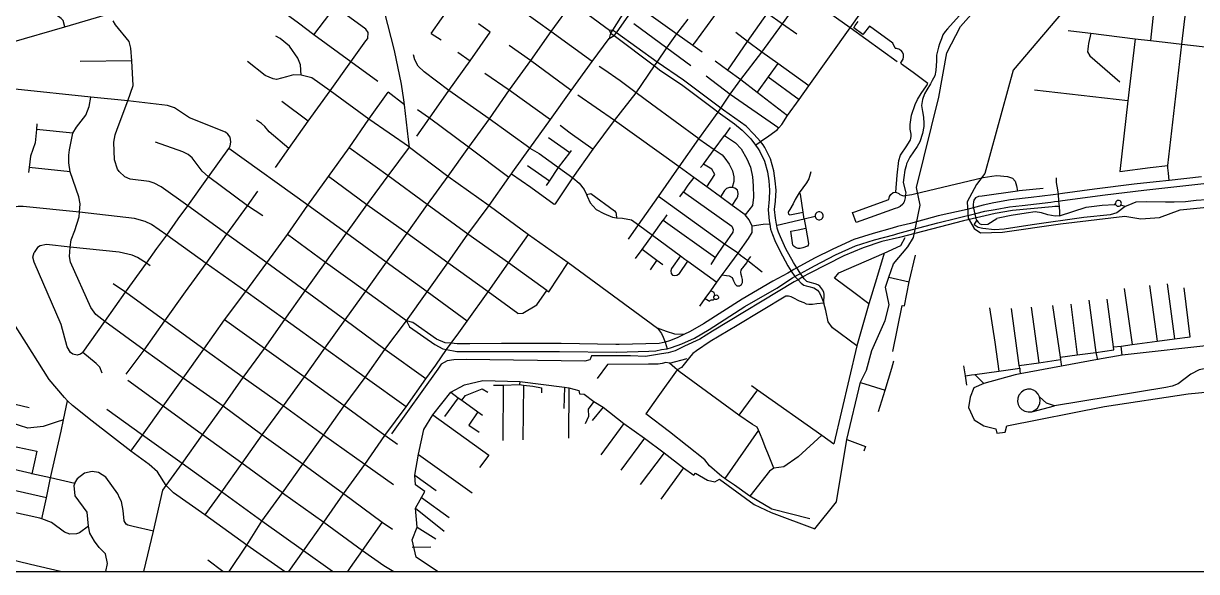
# Model space of a CAD drawing. Header units: millimetres. Extents: x 155 to 304, y 514 to 686.
# Drawn here: x 222.1 to 275.8, y 583 to 608.1 of the extents above; entities that cross this region are included whole.
import ezdxf

# ---------------------------------------------------------------- set-up
doc = ezdxf.new("R2010")
doc.units = ezdxf.units.MM
doc.header["$MEASUREMENT"] = 0
doc.layers.add('Default', color=18, linetype='Continuous', true_color=0x000000)

msp = doc.modelspace()

# ---------------------------------------------------------------- linework, layer by layer
at = {"color": 1, "true_color": 0xff0000}
for points in [[(240.785, 607.669), (241.729, 609.012), (242.292, 609.841), (242.655, 610.374), (243.553, 611.635), (244.551, 613.012), (245.527, 614.323), (246.421, 615.635), (246.757, 616.119), (247.361, 616.97), (248.317, 618.281), (249.273, 619.601), (250.199, 620.878), (251.17, 622.248), (252.138, 623.592), (253.024, 624.862), (253.992, 626.197), (254.948, 627.5), (255.89, 628.829), (256.818, 630.114), (257.716, 631.46)], [(248.926, 607.434), (249.165, 607.578), (249.26, 607.704), (250.715, 609.79), (252.016, 611.598), (252.833, 612.734), (252.954, 612.935), (253.035, 613.076), (254.848, 615.55), (254.991, 615.745), (255.559, 616.524), (255.813, 616.863), (256.432, 617.691), (256.549, 617.846), (257.012, 618.496), (258.664, 620.838), (259.574, 622.126), (260.052, 622.845), (261.859, 625.357), (262.279, 625.968), (262.254, 626.182)], [(249.814, 598.245), (250.267, 598.891), (251.187, 600.198), (252.139, 601.554), (253.039, 602.835), (253.928, 604.058), (254.047, 604.248), (254.475, 604.879), (254.965, 605.553), (255.927, 606.814), (256.86, 608.111), (257.822, 609.452), (258.615, 610.582), (258.716, 610.713), (259.051, 611.149), (259.983, 612.197), (261.068, 613.494), (263.02, 615.656), (263.16, 615.817), (265.27, 618.301), (267.247, 620.557), (270.191, 623.894), (271.47, 625.355)], [(255.628, 602.552), (255.86, 602.709), (255.972, 602.789), (256.176, 602.925), (256.413, 603.093), (256.62, 603.253), (256.695, 603.338), (256.832, 603.493), (257.098, 603.909), (257.624, 604.647), (258.069, 605.271), (259.961, 607.922), (260.456, 608.618), (261.439, 609.872), (263.069, 611.733), (264.978, 613.941), (265.13, 614.117), (267.257, 616.542), (269.234, 618.812), (272.144, 622.139)], [(241.064, 582.998), (240.085, 583.663), (239.912, 584.453), (240.133, 585.038), (240.054, 585.907), (240.496, 586.666), (240.054, 586.982), (240.035, 587.418), (240.197, 588.373), (240.449, 589.511), (240.86, 590.19), (241.682, 591.217), (242.299, 591.566), (243.137, 591.755), (244.839, 591.718), (246.878, 591.449), (247.083, 591.418), (247.542, 591.307), (247.574, 591.149), (247.779, 591.134), (248.221, 590.801), (248.649, 590.533), (249.597, 589.79), (250.545, 589.11), (251.446, 588.446), (252.331, 587.75), (252.805, 587.418), (252.884, 587.513), (253.438, 587.181), (253.77, 587.119), (253.975, 587.229), (255.571, 586.076), (256.346, 585.712), (258.343, 584.958), (259.338, 586.19), (259.812, 589.051), (260.444, 591.675), (260.713, 592.228), (260.965, 593.129), (261.566, 594.504), (261.756, 595.231), (261.59, 596.034), (261.742, 596.495), (261.945, 597.112), (262.609, 597.886), (262.87, 598.31), (263.17, 599.797), (262.997, 600.602), (264.025, 604.743), (264.387, 606.782), (265.02, 607.983), (274.93, 619.174)], [(211.529, 604.427), (211.76, 604.413), (212.05, 604.396), (213.078, 604.759), (216.2, 605.672), (217.723, 606.132), (218.828, 606.456), (220.424, 606.929), (221.581, 607.274), (223.997, 607.977), (226.118, 608.594), (226.807, 608.795), (227.244, 609.012), (227.566, 609.303), (227.932, 609.787), (229.041, 611.273), (229.674, 612.077), (230.165, 612.754), (231.459, 614.489), (232.68, 616.119), (233.329, 616.981), (233.907, 617.74), (234.401, 618.417), (234.576, 618.657)], [(277.759, 618.162), (267.422, 605.992), (266.126, 601.249), (265.747, 600.745), (265.32, 599.954), (265.367, 599.196), (265.636, 598.722), (265.936, 598.532), (266.948, 598.563), (269.603, 598.942), (272.543, 599.29), (273.271, 599.164), (274.124, 599.227), (275.072, 599.59), (277.506, 599.827)], [(239.779, 602.452), (239.742, 602.813), (239.55, 604.393), (239.523, 604.619), (239.414, 605.339), (239.101, 606.883), (238.482, 609.288), (238.427, 609.488), (238.272, 610.105), (237.947, 610.923), (237.766, 611.366), (237.12, 612.719), (236.136, 615), (235.581, 616.334), (235.231, 617.123), (235.016, 617.628)], [(262.121, 606.367), (259.961, 607.922), (257.822, 609.452), (254.926, 611.524), (252.954, 612.935), (252.711, 613.108)], [(274.332, 612.423), (274.292, 612.347), (273.958, 609.665), (273.718, 607.351)], [(238.342, 605.461), (237.106, 606.372), (235.405, 607.609), (234.703, 608.133), (233.903, 608.719), (233.188, 609.296), (232.4, 609.905), (232.105, 610.14), (231.753, 610.422), (231.079, 610.941), (230.409, 611.488), (229.674, 612.077)], [(274.511, 601.61), (275.157, 607.178), (275.741, 612.213), (275.721, 612.272)], [(248.205, 610.416), (247.221, 609.07), (246.251, 607.751), (245.325, 606.423), (244.355, 605.079), (243.428, 603.749), (242.487, 602.456), (241.545, 601.121), (240.603, 599.827), (239.662, 598.507), (238.721, 597.179), (237.766, 595.86), (236.824, 594.541), (235.897, 593.239), (234.956, 591.927), (234, 590.59), (233.031, 589.272), (232.105, 587.961), (231.176, 586.658), (230.418, 585.597)], [(235.405, 607.609), (236.375, 608.886), (237.204, 610.006), (237.232, 610.148), (237.219, 610.306)], [(223.997, 607.977), (223.927, 608.259), (223.842, 608.351), (222.509, 609.354), (221.301, 610.232)], [(248.941, 607.807), (247.221, 609.07), (246.27, 609.757)], [(252.755, 607.134), (252.859, 607.241), (253.723, 608.429), (254.218, 609.137), (254.638, 609.742)], [(237.793, 607.325), (237.878, 607.443), (237.892, 607.709), (237.793, 607.867), (236.375, 608.886)], [(249.918, 609.148), (249.084, 607.816), (248.993, 607.686), (248.926, 607.434)], [(250.43, 608.803), (252.034, 607.651), (252.755, 607.134), (253.192, 606.82)], [(255.836, 608.835), (256.176, 608.595), (256.86, 608.111), (257.527, 607.65)], [(265.485, 609.077), (264.419, 607.888), (264.313, 607.751), (264.206, 607.605), (264.143, 607.428), (264.057, 607.198), (264.006, 607.043), (263.94, 606.734), (263.919, 606.674), (263.912, 606.407), (263.888, 605.977), (263.84, 605.726), (263.72, 605.507), (263.65, 605.364), (263.475, 605.079), (263.376, 604.894), (263.281, 604.645), (263.238, 604.373), (263.275, 604.091), (263.316, 603.828), (263.333, 603.545), (263.333, 603.403), (263.277, 603.081), (263.148, 602.697), (263.034, 602.484), (262.699, 602.002), (262.55, 601.688), (262.525, 601.595), (262.467, 601.407), (262.419, 601.069), (262.398, 600.837), (262.507, 600.366)], [(240.534, 591.827), (238.664, 593.179), (236.824, 594.541), (235.013, 595.867), (233.256, 597.155), (231.429, 598.465), (229.632, 599.76), (228.409, 600.637), (228.087, 600.804), (227.86, 600.878), (226.989, 600.987), (226.751, 601.088), (226.484, 601.346), (226.415, 601.454), (226.273, 601.881), (226.245, 602.69), (226.303, 603.016), (226.398, 603.28), (226.891, 604.577), (227.132, 605.28), (227.074, 606.407), (227.031, 606.992), (226.949, 607.3), (226.33, 608.06), (226.218, 608.244)], [(243.484, 607.734), (242.944, 608.104)], [(248.147, 606.39), (246.251, 607.751), (245.073, 608.61)], [(246.468, 599.85), (247.27, 601.042), (248.195, 602.37), (249.181, 603.677), (250.167, 604.949), (250.998, 606.177), (251.12, 606.354), (251.568, 607.003), (252.034, 607.651), (252.554, 608.319)], [(250.061, 608.125), (251.568, 607.003), (252.669, 606.197)], [(254.358, 605.983), (255.268, 607.303), (256.176, 608.595)], [(262.291, 606.318), (262.397, 606.486), (262.415, 606.604), (262.402, 606.703), (262.358, 606.805), (262.295, 606.88), (262.241, 606.921), (262.192, 606.948), (262.138, 606.971), (262.087, 606.98), (262.048, 606.982), (262.019, 607.001), (261.921, 607.229), (260.858, 608), (260.566, 607.632), (260.553, 607.622), (260.13, 607.93), (260.189, 608.032), (260.328, 608.222)], [(234.83, 605.764), (234.788, 606.23), (234.675, 606.541), (234.296, 607.091), (233.86, 607.434), (233.662, 607.549)], [(240.119, 602.967), (240.702, 603.785), (241.587, 605.055), (242.557, 606.407), (243.484, 607.734)], [(240.785, 607.669), (241.233, 607.378)], [(258.757, 595.31), (258.782, 595.709), (258.765, 595.8), (258.718, 595.906), (258.579, 596.089), (258.486, 596.147), (258.367, 596.186), (258.127, 596.255), (257.985, 596.294), (257.863, 596.418), (257.801, 596.505), (257.684, 596.668), (257.527, 596.919), (257.37, 597.171), (257.023, 597.793), (256.771, 598.347), (256.681, 598.564), (256.618, 598.745), (256.601, 598.857), (256.59, 598.92), (256.544, 599.201), (256.499, 599.593), (256.544, 599.986), (256.573, 600.481), (256.533, 600.919), (256.476, 601.375), (256.316, 601.915), (256.06, 602.444), (255.981, 602.57), (255.86, 602.709), (255.554, 603.058), (255.21, 603.418), (254.165, 604.145), (254.047, 604.248), (253.921, 604.339), (252.333, 605.522), (251.12, 606.354), (249.26, 607.704), (249.084, 607.816), (248.941, 607.808)], [(248.941, 607.807), (248.993, 607.686), (249.165, 607.578), (250.998, 606.177), (251.224, 606.012), (251.23, 606.006), (252.299, 605.283), (253.765, 604.183), (253.928, 604.058), (254.028, 603.991), (254.672, 603.531), (255.02, 603.241), (255.418, 602.836), (255.628, 602.552), (255.759, 602.376), (255.833, 602.251), (256.044, 601.812), (256.179, 601.328), (256.237, 600.919), (256.277, 600.481), (256.249, 600.072), (256.203, 599.582), (256.26, 599.075), (256.285, 598.922), (256.323, 598.695), (256.408, 598.45), (256.521, 598.176), (256.741, 597.696), (257.113, 597.017), (257.27, 596.775), (257.433, 596.531), (257.58, 596.376), (257.724, 596.215), (257.839, 596.135), (257.951, 596.101), (258.078, 596.064), (258.308, 596.006), (258.469, 595.893), (258.557, 595.778), (258.63, 595.61), (258.757, 595.31)], [(258.069, 605.271), (256.659, 606.287), (255.927, 606.814), (255.268, 607.303), (254.725, 607.705)], [(269.951, 607.805), (270.584, 607.725), (270.991, 607.675), (273.021, 607.423), (273.718, 607.351), (274.387, 607.272), (275.157, 607.178)], [(270.991, 607.675), (270.875, 607.213), (270.858, 607.09), (270.845, 606.954), (270.841, 606.821), (270.934, 606.637), (272.309, 605.447)], [(233.031, 585.306), (233.972, 586.609), (234.9, 587.928), (235.841, 589.246), (236.797, 590.599), (237.752, 591.9), (238.664, 593.179), (239.65, 594.49), (240.59, 595.817), (241.545, 597.155), (242.458, 598.474), (243.428, 599.776), (244.342, 601.07), (244.45, 601.228), (244.511, 601.317), (245.297, 602.406), (246.238, 603.717), (247.192, 605.046), (248.147, 606.39), (248.926, 607.434)], [(233.65, 601.53), (234.254, 602.39), (235.153, 603.651), (236.151, 605.037), (237.106, 606.372), (237.793, 607.325)], [(247.192, 605.046), (245.325, 606.423), (244.346, 607.124)], [(273.021, 607.423), (272.676, 604.585), (272.31, 601.341)], [(275.157, 607.178), (277.954, 606.864), (278.247, 606.853), (278.416, 606.843), (278.563, 606.788), (278.627, 606.763), (278.948, 606.526), (279.229, 606.339), (279.446, 606.24), (279.758, 606.172), (280.613, 606.102)], [(245.297, 602.406), (243.428, 603.749), (241.587, 605.055), (240.458, 605.907), (240.189, 606.176), (240.031, 606.46), (239.968, 606.682)], [(242.007, 606.809), (242.557, 606.407)], [(227.074, 606.407), (224.701, 606.381)], [(234.83, 605.764), (234.473, 605.766), (234.156, 605.675), (233.698, 605.562), (233.541, 605.582), (233.171, 605.746), (232.37, 606.381)], [(253.039, 602.835), (250.874, 604.426), (250.167, 604.949), (249.427, 605.497), (248.682, 606.022), (248.47, 606.148)], [(253.777, 606.408), (254.358, 605.983), (254.965, 605.553), (255.701, 604.979), (257.098, 603.909)], [(256.659, 606.287), (256.209, 605.675), (257.624, 604.647)], [(261.741, 600.062), (261.767, 600.187), (261.826, 600.291), (261.935, 600.375), (262.053, 600.397), (262.113, 601.171), (262.189, 601.847), (262.277, 602.091), (262.565, 602.51), (262.681, 602.71), (262.721, 602.788), (262.75, 602.848), (262.757, 602.962), (262.754, 603.054), (262.748, 603.132), (262.712, 603.28), (262.716, 603.5), (262.775, 603.92), (262.938, 604.41), (263.048, 604.641), (263.215, 604.918), (263.464, 605.262), (263.524, 605.38), (262.845, 605.874), (262.319, 606.256), (262.291, 606.318)], [(239.779, 602.452), (237.92, 603.743), (236.151, 605.037), (235.307, 605.63), (234.83, 605.764)], [(243.239, 605.844), (244.355, 605.079), (246.238, 603.717)], [(253.364, 605.723), (254.475, 604.879), (256.695, 603.338)], [(256.209, 605.675), (255.701, 604.979)], [(239.634, 590.557), (237.752, 591.9), (235.897, 593.239), (234.071, 594.55), (232.288, 595.834), (230.475, 597.128), (228.676, 598.424), (227.973, 598.908), (227.678, 599.05), (227.187, 599.192), (224.673, 599.469), (222.1, 599.742), (221.863, 599.736), (221.328, 599.65), (221.034, 599.7), (220.753, 599.869), (220.556, 600.109), (220.471, 600.394), (220.556, 604.269), (220.428, 604.886)], [(231.514, 602.39), (231.571, 602.498), (231.612, 602.699), (231.571, 602.916), (231.472, 603.058), (231.359, 603.15), (229.717, 603.794), (229.028, 604.26), (228.704, 604.369), (226.891, 604.577), (225.192, 604.753), (221.736, 605.12)], [(227.031, 588.519), (227.566, 589.255), (228.506, 590.574), (229.42, 591.869), (230.361, 593.188), (231.316, 594.532), (232.288, 595.834), (233.256, 597.155), (234.197, 598.448), (235.137, 599.792), (236.081, 601.104), (237.021, 602.432), (237.92, 603.743), (238.806, 604.978)], [(239.55, 604.393), (238.806, 604.978)], [(272.676, 604.585), (268.411, 605.073)], [(239.004, 584.921), (238.54, 585.247), (236.768, 586.567), (234.9, 587.928), (233.031, 589.272), (231.247, 590.583), (229.42, 591.869), (227.635, 593.155), (225.838, 594.467), (225.417, 594.781), (225.192, 595.099), (224.264, 597.179), (224.221, 597.446), (224.251, 597.872), (224.294, 598.214), (224.461, 598.632), (224.658, 599.267), (224.673, 599.469), (224.701, 599.851), (224.643, 600.178), (224.251, 601.328), (224.194, 601.739), (224.194, 602.092), (224.21, 602.329), (224.377, 603.1), (224.531, 603.367), (224.967, 603.927), (225.122, 604.319), (225.192, 604.753)], [(235.153, 603.651), (233.945, 604.553)], [(253.086, 595.164), (253.329, 595.51), (253.583, 595.874), (253.86, 596.269), (254.105, 596.605), (254.287, 596.854), (254.833, 597.602), (255.314, 598.261), (255.473, 598.546), (255.473, 598.83), (255.346, 599.13), (255.156, 599.352), (254.562, 599.785), (254.023, 600.179), (253.398, 600.635), (252.805, 601.067), (252.139, 601.554), (249.181, 603.677), (247.499, 604.833)], [(244.342, 601.07), (242.487, 602.456), (240.702, 603.785), (240.158, 604.168)], [(222.72, 603.518), (222.704, 603.267), (222.649, 602.657), (222.424, 602.047), (222.367, 601.521), (222.339, 601.296)], [(224.377, 603.1), (222.704, 603.267)], [(234.254, 602.39), (233.361, 603.156), (233.157, 603.404), (233.004, 603.543), (232.787, 603.696)], [(246.684, 603.462), (247.143, 603.113), (248.195, 602.37)], [(254.467, 603.357), (254.214, 602.993)], [(247.125, 602.202), (246.147, 602.876)], [(253.039, 602.835), (253.741, 602.356), (254.104, 602.108), (254.23, 601.95), (254.42, 601.681), (254.578, 601.365), (254.642, 601.097), (254.642, 600.875), (254.562, 600.606)], [(253.108, 601.524), (253.25, 601.681), (253.741, 602.356), (254.214, 602.993), (254.72, 602.661), (254.973, 602.377), (255.241, 601.918), (255.4, 601.539), (255.495, 601.097), (255.526, 600.686), (255.542, 600.163), (255.495, 599.785), (255.156, 599.352)], [(224.825, 593.037), (225.838, 594.467), (226.78, 595.802), (227.748, 597.137), (228.212, 597.804), (228.676, 598.424), (229.192, 599.177), (229.632, 599.76), (230.588, 601.095), (231.514, 602.39)], [(233.068, 599.312), (232.37, 599.769), (230.588, 601.095), (230.291, 601.355), (229.829, 601.963), (229.645, 602.123), (229.407, 602.248), (228.157, 602.681)], [(228.649, 586.941), (229.377, 587.953), (230.305, 589.263), (231.247, 590.583), (232.175, 591.894), (233.143, 593.23), (234.071, 594.55), (235.013, 595.867), (235.939, 597.17), (236.909, 598.507), (237.835, 599.818), (238.806, 601.137), (239.779, 602.452)], [(242.43, 594.481), (240.59, 595.817), (238.721, 597.179), (236.909, 598.507), (235.137, 599.792), (231.514, 602.39)], [(246.069, 595.885), (244.327, 597.146), (242.458, 598.474), (240.603, 599.827), (238.806, 601.137), (237.021, 602.432)], [(239.779, 602.452), (240.285, 602.073), (241.545, 601.121), (243.428, 599.776)], [(245.297, 602.406), (245.721, 602.165), (246.609, 601.522), (247.27, 601.042), (247.554, 600.806), (247.791, 600.521), (247.886, 600.286), (247.918, 600.205), (248.06, 599.905), (248.328, 599.604), (248.692, 599.415), (249.088, 599.242), (249.265, 599.223), (249.545, 599.194), (249.956, 599.13), (250.267, 598.891), (250.914, 598.414), (252.189, 597.473), (252.392, 597.323), (252.533, 597.222), (253.86, 596.27)], [(246.053, 600.696), (246.191, 600.903), (246.609, 601.522), (247.125, 602.202), (247.206, 602.307)], [(253.398, 600.635), (253.772, 601.207), (253.63, 601.444), (253.25, 601.681)], [(224.251, 601.328), (222.367, 601.521)], [(244.748, 594.832), (243.386, 595.825), (241.545, 597.155), (239.662, 598.507), (237.835, 599.818), (236.081, 601.104)], [(244.45, 601.228), (245.35, 600.615), (246.405, 599.846), (246.468, 599.85)], [(246.191, 600.903), (245.183, 601.596)], [(258.163, 601.322), (258.067, 600.999), (257.967, 600.822), (257.634, 600.366), (257.451, 600.061), (257.355, 599.856), (257.207, 599.592), (257.149, 599.509), (257.132, 599.465), (257.142, 599.377), (257.2, 599.36)], [(262.784, 600.292), (262.905, 600.316), (263.553, 600.47), (266.053, 601.068), (266.455, 601.125)], [(266.133, 599.514), (266.612, 599.604), (267.262, 599.724), (267.845, 599.785), (269.161, 599.937), (269.319, 599.958), (269.51, 599.983), (269.685, 600.007), (271.649, 600.269), (273.412, 600.488), (276.841, 600.862), (279.927, 601.167), (281.256, 601.282), (281.631, 601.305), (282.005, 601.305), (282.17, 601.313), (282.429, 601.326), (283.212, 601.366), (285.542, 601.381), (286.764, 601.366), (289.101, 601.364)], [(266.455, 601.125), (266.679, 601.156), (267.165, 601.106), (267.406, 601.041), (267.527, 600.895), (267.576, 600.681), (267.622, 600.435)], [(272.31, 601.341), (273.707, 601.526), (274.511, 601.61)], [(274.567, 600.928), (274.536, 601.265), (274.517, 601.509), (274.511, 601.61)], [(252.805, 601.067), (252.539, 600.717), (252.333, 600.401)], [(254.562, 599.785), (254.767, 600.085), (254.815, 600.195), (254.831, 600.337), (254.799, 600.48), (254.688, 600.574), (254.562, 600.606), (254.435, 600.606), (254.309, 600.559), (254.214, 600.464), (254.023, 600.179)], [(276.061, 601.093), (274.567, 600.929), (273.985, 600.865), (272.973, 600.754), (271.157, 600.528), (269.689, 600.328), (269.484, 600.3), (269.265, 600.273), (268.261, 600.15), (267.308, 600.043), (266.551, 599.907), (266.063, 599.799)], [(269.406, 601.047), (269.406, 600.841), (269.46, 600.497), (269.484, 600.299), (269.51, 599.984)], [(226.807, 592.044), (227.635, 593.155), (228.578, 594.49), (229.533, 595.825), (230.475, 597.128), (231.429, 598.465), (232.37, 599.769), (232.834, 600.435)], [(247.886, 600.286), (248.091, 600.336), (249.168, 599.544), (249.239, 599.46), (249.252, 599.388), (249.265, 599.223)], [(254.833, 597.602), (254.214, 598.015), (251.187, 600.198)], [(252.16, 600.18), (252.333, 600.401), (254.546, 598.836), (254.61, 598.678), (254.593, 598.551), (254.214, 598.015)], [(257.86, 599.152), (257.813, 599.48), (257.694, 600.305), (257.634, 600.366)], [(260.182, 599.487), (261.741, 600.062)], [(262.507, 600.366), (262.491, 600.235), (262.478, 600.133), (262.441, 599.947), (262.372, 599.835), (262.261, 599.74), (262.134, 599.672), (262.033, 599.641)], [(262.053, 600.397), (262.195, 600.324), (262.235, 600.279), (262.311, 600.252), (262.407, 600.219), (262.491, 600.235), (262.682, 600.272), (262.784, 600.292)], [(265.84, 600.195), (265.706, 600.126), (265.633, 600.033), (265.612, 599.943), (265.591, 599.831), (265.598, 599.72), (265.723, 599.182), (265.762, 599.094), (265.831, 599.016), (265.896, 598.946), (265.992, 598.914), (266.277, 598.93), (266.688, 599.182)], [(276.283, 600.046), (275.809, 600.015), (275.319, 599.951), (274.797, 599.936), (274.403, 599.936), (273.517, 599.951), (273.043, 599.936), (272.68, 599.778), (272.553, 599.731), (272.174, 599.446), (271.874, 599.351), (270.672, 599.225), (268.302, 598.893), (267.021, 598.703), (266.579, 598.671), (266.042, 598.719), (265.82, 598.766), (265.646, 598.893), (265.762, 599.093)], [(268.806, 600.557), (267.699, 600.447), (267.622, 600.436), (266.008, 600.21), (265.84, 600.195)], [(243.428, 599.776), (245.24, 598.457), (247.052, 597.163), (251.14, 594.155), (251.33, 593.91), (251.398, 593.745), (251.493, 593.51)], [(262.033, 599.641), (260.886, 599.227), (260.243, 599.001), (260.071, 599.453), (260.182, 599.487)], [(267.402, 599.552), (266.612, 599.41), (266.153, 599.3), (265.158, 599.078), (262.218, 598.32), (261.412, 598.13)], [(266.063, 599.798), (265.326, 599.604), (263.991, 599.3), (262.731, 598.954), (262.139, 598.816)], [(262.151, 598.491), (262.813, 598.674), (263.975, 598.987), (265.713, 599.407), (266.133, 599.514)], [(269.549, 599.309), (269.359, 599.292), (269.011, 599.356), (268.726, 599.451), (268.442, 599.498), (268.031, 599.434), (267.336, 599.324), (266.814, 599.214), (266.688, 599.182)], [(269.529, 599.742), (269.336, 599.734), (269.219, 599.727), (267.402, 599.553)], [(269.51, 599.984), (269.529, 599.742), (269.549, 599.483), (269.549, 599.309)], [(269.549, 599.309), (270.77, 599.7), (271.512, 599.798), (272.074, 599.827)], [(272.111, 599.892), (272.074, 599.827), (272.111, 599.822), (272.147, 599.797), (272.195, 599.754), (272.238, 599.744), (272.283, 599.748), (272.323, 599.765), (272.355, 599.796), (272.378, 599.835), (272.385, 599.879), (272.378, 599.923), (272.357, 599.963), (272.325, 599.992), (272.284, 600.011), (272.239, 600.016), (272.195, 600.005), (272.157, 599.98), (272.129, 599.945), (272.111, 599.892)], [(272.553, 599.731), (272.355, 599.796)], [(250.136, 597.351), (250.435, 597.759), (250.914, 598.414), (251.4, 599.105), (253.804, 597.398)], [(251.575, 599.357), (251.4, 599.105)], [(258.368, 599.271), (257.86, 599.152), (256.618, 598.861), (256.601, 598.857)], [(257.2, 599.36), (257.813, 599.48)], [(257.86, 599.152), (257.935, 598.738), (258.059, 598.034), (258.047, 597.966), (258.007, 597.923), (257.798, 597.834), (257.682, 597.811), (257.578, 597.813), (257.495, 597.84), (257.404, 597.907), (257.341, 597.969)], [(258.647, 599.156), (258.697, 599.206), (258.724, 599.271), (258.724, 599.342), (258.697, 599.408), (258.647, 599.458), (258.582, 599.485), (258.511, 599.485), (258.445, 599.458), (258.395, 599.408), (258.368, 599.343), (258.368, 599.271), (258.395, 599.206), (258.445, 599.157), (258.51, 599.129), (258.582, 599.129), (258.647, 599.156)], [(239.65, 594.49), (237.766, 595.86), (235.939, 597.17), (234.197, 598.448)], [(234.259, 582.998), (234.928, 583.953), (235.856, 585.256), (236.768, 586.567), (237.738, 587.902), (238.664, 589.239), (239.634, 590.557), (240.534, 591.827), (240.997, 592.462), (241.477, 593.179), (241.69, 593.466), (242.041, 593.94), (242.43, 594.481), (243.386, 595.825), (244.327, 597.146), (245.24, 598.457)], [(239.65, 594.49), (239.789, 594.22), (240.941, 593.406), (241.313, 593.212), (241.477, 593.179), (241.957, 593.084), (242.538, 593.088), (243.726, 593.093), (246.657, 593.093), (249.265, 593.05), (250.741, 593.099), (251.065, 593.124), (251.33, 593.173), (251.583, 593.207), (251.78, 593.27), (252.255, 593.443), (252.83, 593.694), (253.508, 594.101), (255.142, 595.143), (256.6, 595.998), (257.327, 596.472), (257.433, 596.531), (257.563, 596.601), (257.684, 596.668), (258.022, 596.854), (258.327, 597.022), (259.292, 597.514), (260.207, 597.937), (261.079, 598.209), (261.964, 598.44), (262.151, 598.491)], [(262.139, 598.816), (261.889, 598.741), (261.011, 598.496), (260.139, 598.225), (259.174, 597.785), (258.335, 597.37), (257.527, 596.919), (257.393, 596.845), (257.27, 596.775), (257.108, 596.684), (256.43, 596.311), (255.024, 595.481), (253.246, 594.356), (252.644, 594), (252.354, 593.863), (252.051, 593.719), (251.697, 593.574), (251.493, 593.51)], [(256.285, 598.922), (255.984, 598.915), (255.473, 598.83)], [(257.244, 598.604), (257.591, 598.672), (257.935, 598.738)], [(257.341, 597.968), (257.244, 598.604)], [(227.918, 597.012), (227.748, 597.137), (227.328, 597.404), (227.089, 597.504), (226.498, 597.639), (224.251, 597.872), (223.168, 597.988), (222.874, 597.938), (222.747, 597.855), (222.592, 597.63)], [(253.598, 597.082), (253.804, 597.398), (254.214, 598.015)], [(261.412, 598.13), (260.558, 597.846), (259.673, 597.467), (258.092, 596.661), (257.801, 596.505)], [(259.248, 596.451), (259.444, 596.695), (261.522, 597.597), (262.283, 597.953), (262.487, 598.314)], [(224.825, 593.037), (224.728, 592.971), (224.561, 592.921), (224.363, 592.971), (224.264, 593.037), (224.11, 593.295), (223.842, 594.33), (222.592, 597.179), (222.537, 597.413), (222.592, 597.63)], [(251.385, 597.066), (251.116, 597.256), (250.435, 597.759)], [(252.189, 597.473), (251.78, 596.892), (251.749, 596.782), (251.764, 596.671), (251.828, 596.591), (251.938, 596.576), (252.033, 596.591), (252.144, 596.671), (252.533, 597.222)], [(254.105, 596.605), (254.308, 596.565), (254.432, 596.55), (254.555, 596.478), (254.627, 596.323), (254.702, 596.176), (254.781, 596.094), (254.9, 596.103), (254.987, 596.161), (255.036, 596.254), (255.033, 596.384), (255.001, 596.512), (254.967, 596.62), (254.955, 596.727), (254.976, 596.811), (255.016, 596.887), (255.05, 596.93), (255.228, 597.16), (255.283, 597.258), (255.417, 597.45)], [(254.833, 597.602), (254.94, 597.505), (255.283, 597.258), (255.934, 596.747)], [(261.522, 597.597), (261.165, 596.415), (260.821, 595.276), (260.274, 593.341), (259.223, 588.848)], [(261.921, 593.089), (262.347, 595.202), (262.451, 595.181), (262.673, 596.288), (262.957, 597.505)], [(232.343, 584.211), (230.418, 585.597), (228.986, 586.609), (228.649, 586.941), (228.251, 587.57), (227.87, 587.902), (227.031, 588.519), (225.262, 589.898), (224.349, 590.616), (224.124, 590.833), (223.984, 590.976), (223.281, 591.8), (222.242, 593.455), (219.924, 597.095)], [(246.168, 595.817), (247.052, 597.163)], [(250.816, 596.828), (251.116, 597.256)], [(257.801, 596.505), (257.58, 596.376), (257.397, 596.282), (253.667, 594.02), (253.082, 593.658), (252.386, 593.326), (251.959, 593.12), (251.624, 593.027)], [(260.821, 595.276), (260.134, 595.791), (259.248, 596.451)], [(261.742, 596.493), (262.673, 596.288)], [(239.059, 586.967), (237.738, 587.902), (235.841, 589.246), (234, 590.59), (232.175, 591.894), (231.126, 592.639), (230.361, 593.188), (228.578, 594.49), (226.78, 595.802), (226.218, 596.185)], [(244.748, 594.832), (244.973, 594.841), (245.619, 595.225), (246.069, 595.885)], [(246.069, 595.885), (246.168, 595.817)], [(253.329, 595.51), (253.471, 595.422), (253.53, 595.4), (253.566, 595.435), (253.621, 595.461), (253.696, 595.461), (253.711, 595.455), (253.749, 595.497), (253.724, 595.539), (253.729, 595.594), (253.751, 595.636), (253.771, 595.669), (253.755, 595.733), (253.735, 595.794), (253.583, 595.874)], [(272.024, 593.303), (272.375, 593.333), (272.882, 593.401), (274.026, 593.555), (274.818, 593.663), (275.536, 593.759), (275.267, 596.004)], [(272.52, 595.974), (272.882, 593.401)], [(273.674, 596.116), (274.026, 593.555)], [(274.48, 596.194), (274.818, 593.663)], [(258.757, 595.31), (258.441, 595.271), (258.238, 595.244), (258.156, 595.244), (258.072, 595.247), (257.973, 595.264), (257.856, 595.317), (257.652, 595.399), (257.35, 595.549), (257.271, 595.593), (257.142, 595.628), (257.02, 595.623), (254.798, 594.278), (253.561, 593.553), (252.933, 593.116), (252.755, 592.999)], [(253.771, 595.669), (253.804, 595.677), (253.843, 595.686), (253.87, 595.677), (253.896, 595.653), (253.916, 595.627), (253.932, 595.596), (253.936, 595.571), (253.932, 595.527), (253.903, 595.499), (253.877, 595.481), (253.839, 595.475), (253.788, 595.477), (253.773, 595.484), (253.749, 595.497)], [(260.274, 593.341), (259.152, 594.179), (258.962, 594.448), (258.851, 594.97), (258.757, 595.31)], [(269.23, 595.198), (269.577, 592.825), (269.593, 592.716), (269.612, 592.591), (269.645, 592.409)], [(269.577, 592.825), (270.362, 592.931), (271.209, 593.046), (272.043, 593.159), (272.024, 593.303), (271.727, 595.482)], [(270.07, 595.263), (270.362, 592.931)], [(270.891, 595.436), (271.209, 593.046), (271.291, 592.713)], [(265.241, 591.973), (265.527, 592.017), (265.674, 592.037), (266.774, 592.189), (267.729, 592.322), (267.711, 592.447), (267.349, 595.056)], [(266.34, 595.089), (266.593, 593.508), (266.774, 592.189)], [(268.252, 595.121), (268.598, 592.574)], [(239.241, 588.821), (238.664, 589.239), (236.797, 590.599), (234.956, 591.927), (233.143, 593.23), (231.316, 594.532)], [(251.493, 593.51), (251.216, 593.452), (249.384, 593.409), (249.231, 593.406), (246.724, 593.449), (243.998, 593.449), (242.544, 593.442), (241.965, 593.439), (241.69, 593.465), (241.415, 593.49), (241.024, 593.66), (239.941, 594.422), (239.65, 594.489)], [(252.354, 593.863), (251.935, 593.878), (251.555, 594.004), (251.14, 594.155)], [(251.493, 593.51), (251.583, 593.207)], [(276.801, 593.413), (272.423, 592.924), (271.291, 592.714), (269.645, 592.41), (267.755, 592.065), (267.525, 592.023), (266.085, 591.627), (265.627, 591.422), (265.453, 590.995), (265.39, 590.521), (265.644, 589.953), (266.086, 589.684), (266.639, 589.541), (266.687, 589.336), (267.066, 589.384), (267.146, 589.684), (271.618, 590.569), (275.442, 591.153), (279.046, 591.501)], [(272.423, 592.922), (272.375, 593.333)], [(225.712, 592.093), (225.599, 592.369), (225.445, 592.544), (224.825, 593.037)], [(247.819, 592.646), (242.381, 592.725), (241.813, 592.71), (241.513, 592.661), (241.244, 592.503), (241.086, 592.282), (238.967, 589.311)], [(251.624, 593.027), (251.328, 592.978), (250.6, 592.852), (249.906, 592.883), (248.119, 592.883), (248.072, 592.773), (248.037, 592.712), (247.819, 592.646)], [(256.464, 587.737), (256.194, 588.419), (256.108, 588.636), (255.934, 589.076), (255.861, 589.26), (255.769, 589.474), (255.707, 589.621), (255.493, 589.736), (254.861, 590.162), (252.13, 592.173), (252.044, 592.248), (251.933, 592.343), (251.697, 592.559), (251.532, 592.577), (251.361, 592.534), (251.17, 592.511), (250.729, 592.507), (248.856, 592.485), (248.384, 591.844)], [(251.697, 592.559), (252.5, 592.766)], [(252.755, 592.999), (252.663, 592.89), (252.248, 592.349), (252.044, 592.248)], [(261.266, 590.33), (261.565, 591.321), (261.867, 592.32), (261.962, 592.653)], [(267.711, 592.447), (268.598, 592.574), (269.593, 592.716)], [(289.101, 592.485), (287.997, 592.484), (282.47, 592.261), (281.867, 592.235), (281.445, 592.328), (280.701, 592.704), (280.264, 592.728), (276.556, 592.375), (275.946, 592.244), (275.572, 592.048), (274.986, 591.609), (274.717, 591.498), (274.413, 591.442), (269.315, 590.604)], [(252.044, 592.248), (251.152, 591.013), (250.61, 590.232)], [(265.31, 591.547), (265.241, 591.973), (265.168, 592.432)], [(266.085, 591.626), (265.674, 592.037)], [(267.729, 592.322), (267.736, 592.217), (267.755, 592.064)], [(217.222, 591.754), (218.943, 591.353), (220.491, 590.958), (222.376, 590.52)], [(233.972, 586.609), (232.105, 587.961), (230.305, 589.263), (228.506, 590.574), (226.891, 591.76)], [(243.631, 591.54), (244.073, 591.551), (244.831, 591.571), (245.004, 591.549), (245.432, 591.491), (245.828, 591.429), (245.828, 591.192)], [(244.073, 591.551), (244.057, 589.011)], [(244.839, 591.716), (244.831, 591.571)], [(245.004, 591.549), (244.973, 589.042)], [(246.878, 591.447), (246.846, 590.467)], [(255.446, 591.532), (255.728, 591.332), (258.667, 589.244), (259.223, 588.848)], [(260.444, 591.673), (261.565, 591.321)], [(242.022, 590.97), (241.386, 590.101)], [(241.681, 591.216), (242.022, 590.97), (242.186, 590.852), (242.912, 590.327), (243.132, 590.167)], [(242.186, 590.852), (242.351, 591.065), (243.109, 591.381), (243.377, 591.224)], [(247.083, 591.415), (247.068, 589.108)], [(255.728, 591.332), (254.861, 590.162)], [(267.633, 590.788), (267.661, 590.653), (267.727, 590.538), (267.823, 590.431), (267.962, 590.348), (268.122, 590.321), (268.281, 590.326), (268.415, 590.399), (268.543, 590.489), (268.602, 590.593), (268.649, 590.702), (268.669, 590.853), (268.635, 591.005), (268.572, 591.132), (268.471, 591.25), (268.365, 591.308), (268.235, 591.357), (268.089, 591.354), (267.938, 591.313), (267.81, 591.228), (267.693, 591.093), (267.646, 590.95), (267.633, 590.787)], [(269.315, 590.604), (268.961, 590.725), (268.635, 591.005)], [(223.942, 589.957), (223.602, 589.848), (223.017, 589.655), (222.316, 589.57), (221.553, 589.824), (220.289, 589.972), (216.974, 590.716)], [(222.943, 585.421), (223.16, 586.371), (223.179, 586.46), (223.35, 587.293), (223.83, 589.43), (223.942, 589.957), (224.124, 590.833)], [(236.257, 582.998), (234.928, 583.953), (233.031, 585.306), (231.176, 586.658), (229.377, 587.953), (227.566, 589.255), (225.929, 590.433)], [(248.221, 590.799), (247.969, 590.436), (247.984, 590.104), (247.826, 589.773)], [(248.648, 590.531), (248.158, 589.93)], [(268.281, 590.326), (269.315, 590.604)], [(240.86, 590.188), (243.417, 588.334), (242.99, 587.765)], [(242.912, 590.327), (242.508, 589.706), (242.982, 589.39)], [(258.12, 585.415), (256.383, 585.864), (255.378, 586.459), (254.664, 586.965), (254.305, 587.207), (254.229, 587.258), (254.083, 587.354), (253.525, 587.852), (253.316, 588.12), (251.686, 589.406), (250.61, 590.232)], [(216.783, 589.803), (218.475, 589.439), (220.091, 589.074), (222.72, 588.513), (222.618, 588.027), (222.499, 587.485)], [(249.597, 589.788), (248.554, 588.35)], [(255.769, 589.474), (254.229, 587.258)], [(224.461, 587.033), (223.35, 587.293), (222.499, 587.485), (222.468, 587.493), (219.867, 588.086), (216.58, 588.83)], [(250.545, 589.108), (249.47, 587.654)], [(258.667, 589.244), (257.58, 588.265), (256.923, 587.793), (256.464, 587.737), (256.273, 587.605), (255.378, 586.459)], [(259.812, 589.05), (260.665, 588.733), (260.586, 588.512)], [(240.196, 588.372), (242.658, 586.611)], [(251.446, 588.444), (250.355, 586.99)], [(223.16, 586.371), (221.155, 586.835), (219.653, 587.189), (217.547, 587.659), (216.362, 587.922)], [(252.331, 587.749), (251.303, 586.311)], [(225.08, 585.081), (224.673, 584.779), (224.531, 584.721), (224.237, 584.713), (223.984, 584.804), (223.393, 585.247), (222.943, 585.422), (222.859, 585.448), (219.445, 586.199), (216.145, 586.941), (215.189, 587.252), (214.78, 587.469), (214.458, 587.518)], [(228.058, 584.855), (227.132, 585.063), (226.891, 585.122), (226.807, 585.172), (226.723, 585.33), (226.682, 585.799), (226.597, 586.208), (226.512, 586.374), (226.428, 586.567), (225.88, 587.326), (225.544, 587.543), (225.248, 587.593), (224.91, 587.502), (224.561, 587.243), (224.461, 587.083), (224.461, 587.033)], [(240.034, 587.417), (241.014, 586.722)], [(223.806, 582.998), (222.424, 583.327), (219.207, 584.102), (218.954, 584.153), (218.391, 584.262), (215.666, 584.855), (213.952, 585.23), (211.803, 585.73), (210.538, 586.023), (209.892, 586.174), (209.14, 586.348), (208.698, 586.449), (207.398, 586.746), (207.195, 586.792)], [(225.888, 582.998), (225.959, 583.364), (225.871, 583.815), (225.583, 584.102), (225.361, 584.391), (225.143, 584.766), (225.08, 585.081), (225.023, 585.724), (224.476, 586.467), (224.434, 586.941), (224.461, 587.033)], [(227.623, 582.998), (228.058, 584.855), (228.486, 586.732), (228.649, 586.941)], [(233.972, 586.609), (235.856, 585.256), (237.639, 583.968), (238.606, 583.277), (239.068, 582.998)], [(240.34, 586.396), (241.599, 585.473)], [(240.054, 585.905), (241.377, 584.857)], [(232.343, 584.211), (233.031, 585.306)], [(236.955, 582.998), (237.079, 583.182), (237.639, 583.968), (238.54, 585.247)], [(240.133, 585.037), (240.999, 584.493)], [(231.523, 582.998), (232.343, 584.211)], [(234.07, 582.998), (232.343, 584.211)], [(239.908, 584.114), (240.761, 584.13)], [(231.241, 582.998), (230.545, 583.518)]]:
    msp.add_lwpolyline(points, dxfattribs=at)
at = {"layer": 'Default'}
msp.add_lwpolyline([(170.349, 582.998), (289.101, 582.998), (289.101, 670.893), (170.349, 670.893)], dxfattribs=at)

doc.saveas('drawing.dxf')
